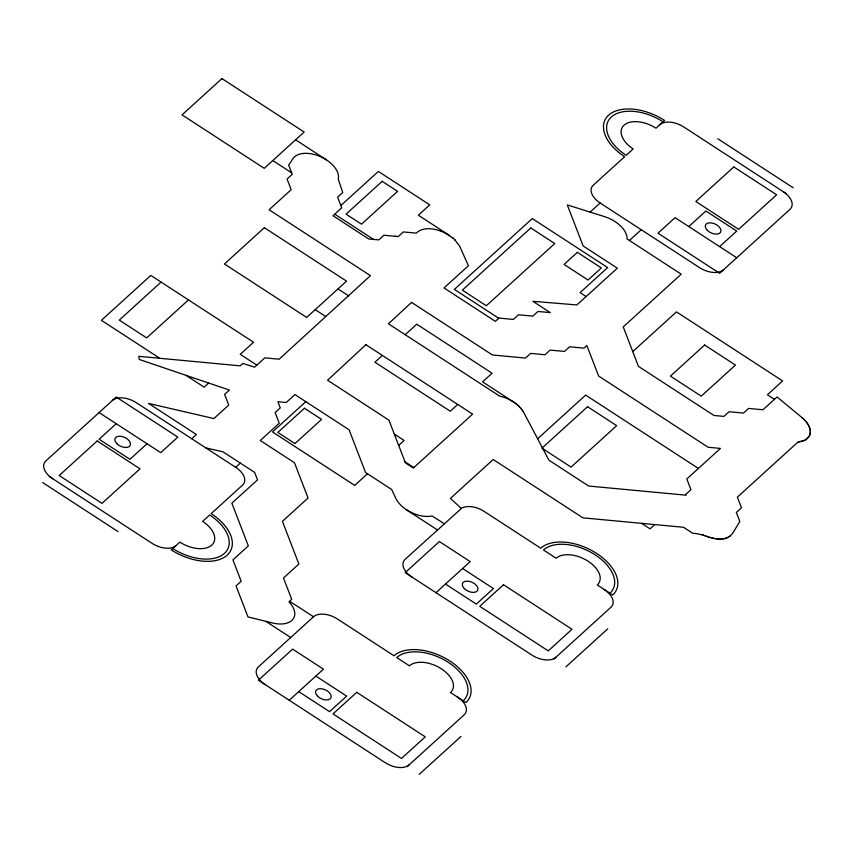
<?xml version="1.0" encoding="UTF-8"?>
<svg xmlns="http://www.w3.org/2000/svg" width="853" height="853" viewBox="0 0 853 853"><rect width="100%" height="100%" fill="white"/><g stroke="black" fill="none" stroke-linecap="round" stroke-linejoin="round"><path stroke-width="1.28" d="M810.211 433.431L810.041 434.134M810.286 432.695L810.339 431.949M809.828 434.955L809.572 435.499M808.889 436.757C813.08 429.763 807.151 421.745 801.745 417.373L777.051 396.976L762.977 409.771L748.593 408.427L743.464 413.087L729.08 411.743L723.952 416.403L713.918 415.464L638.46 366.385L623.234 326.902L681.227 274.186L627.062 238.957L627.062 237.763A24.993 14.618 24.8 0 0 604.702 216.694L567.309 204.923L583.121 245.941L617.316 268.183L576.895 304.926L532.922 301.312L550.302 312.614L537.976 311.462L532.848 316.122L518.464 314.778L513.335 319.438L498.962 318.084L495.38 321.346L443.997 287.93L468.425 265.731L459.575 246.005L454.564 239.512L455.044 239.992M809.337 436.054L805.019 440.18L798.013 442.014L737.365 497.139L741.481 507.812L736.352 512.482L739.828 521.482L732.556 533.445C722.086 546.283 705.228 533.328 692.796 533.306L683.541 527.293L582.887 517.835L493.205 459.511L450.416 498.397L461.324 508.441M808.484 437.354L807.994 437.909M807.396 438.538L806.895 438.932M161.078 282.098L119.271 320.099L146.673 337.916L188.481 299.915M340.848 205.541L378.369 171.442L429.752 204.848L418.343 215.223L449.68 235.609M116.211 423.706L99.108 439.252L129.933 459.298L147.036 443.752M208.676 383.029L204.144 387.145L185.943 375.309M395.152 236.302L396.24 236.398M191.722 438.73L196.371 434.497L148.582 403.426L213.9 418.567L228.711 405.111L224.595 394.427L229.393 390.066L139.274 359.465L138.826 356.319L240.183 365.841L242.838 363.421L254.567 367.185L264.825 357.855L279.144 359.198L370.437 275.658L269.111 209.763L291.182 189.697L287.066 179.023L292.206 174.353L288.655 165.141L292.963 158.615A24.993 14.618 24.8 0 1 325.27 159.148L327.296 160.46A24.993 14.618 24.8 0 1 338.236 179.237L342.746 192.501L337.617 197.16L341.733 207.844L333.022 215.766L368.699 238.957L378.732 239.906L383.861 235.236L398.244 236.59L403.373 231.931L416.275 233.136C422.587 226.919 432.631 228.284 440.287 230.886M305.822 401.656L272.512 431.938L354.709 485.4L367.494 473.778M172.796 548.511A40.411 23.639 24.8 0 0 224.456 553.362A40.411 23.639 24.8 0 0 209.667 514.999L202.63 521.396A24.993 14.618 24.8 0 1 211.779 545.12A24.993 14.618 24.8 0 1 179.823 542.124L171.272 549.897A43.738 25.59 24.8 0 0 227.197 555.143A43.738 25.59 24.8 0 0 211.181 513.623L242.54 485.112A18.745 10.961 24.8 0 0 235.684 467.316L240.333 463.094M382.379 355.434L374.925 362.216L450.277 411.221L457.741 404.439M405.186 334.707L416.744 324.204L492.096 373.209L482.585 381.856L514.05 402.339M590.116 212.098L600.139 202.993A18.745 10.961 24.8 0 1 593.283 185.197L624.641 156.696A43.738 25.59 24.8 0 1 608.626 115.166A43.738 25.59 24.8 0 1 664.551 120.412L656 128.185A24.993 14.618 24.8 0 0 624.044 125.188A24.993 14.618 24.8 0 0 633.193 148.923L626.155 155.31A40.411 23.639 24.8 0 1 611.366 116.946A40.411 23.639 24.8 0 1 663.026 121.798M398.682 445.437L404.13 440.489L394.31 434.102M629.407 240.482L641.243 229.724M688.787 226.557L705.889 211.011L736.715 231.067L719.612 246.613M463.19 700.771A40.411 23.639 24.8 0 0 448.401 662.408A40.411 23.639 24.8 0 0 396.741 657.567L409.419 665.809A24.993 14.618 24.8 0 1 441.364 668.805A24.993 14.618 24.8 0 1 450.512 692.529L465.93 702.563A43.738 25.59 24.8 0 0 449.926 661.032A43.738 25.59 24.8 0 0 394.001 655.776L337.489 619.022A18.745 10.961 24.8 0 0 313.52 616.772L258.406 666.875A18.745 10.961 24.8 0 0 265.262 684.671M632.755 351.596L676.45 311.889L782.627 380.939L767.423 394.758L774.46 399.332M537.614 438.762L585.648 395.099L698.426 468.446M289.242 700.26L323.447 669.168L292.622 649.122L258.416 680.214L385.14 762.635A18.745 10.961 24.8 0 0 409.109 764.885M435.99 592.686L470.195 561.594L439.37 541.548L405.164 572.64L531.888 655.061A18.745 10.961 24.8 0 0 555.857 657.311M654.72 524.584L650.039 528.839L641.595 523.347M407.212 766.612L464.224 714.782A18.745 10.961 24.8 0 0 457.368 696.986M419.196 774.407L461.015 736.406M553.96 659.038L610.972 607.208A18.745 10.961 24.8 0 0 604.116 589.412M565.944 666.833L607.762 628.832M806.181 439.487L805.595 439.828M730.083 536.1L729.518 536.505M804.891 440.233L804.123 440.585M728.739 536.953L728.099 537.305M803.334 440.916L802.481 441.182M727.225 537.678L726.5 537.955M801.617 441.449L800.69 441.641M725.551 538.243L724.762 538.456M799.751 441.811L798.76 441.929M723.728 538.659L722.875 538.797M721.766 538.915L720.86 538.989M719.708 539L718.759 539M717.554 538.936L716.563 538.861M715.326 538.701L714.313 538.552M713.055 538.307L712.031 538.094M205.776 447.868L223.102 451.887L254.652 472.402L257.521 479.855L231.867 503.174L248.33 545.888L232.933 559.888L241.164 581.234L236.036 585.904L247.999 616.943L272.619 622.989A24.993 14.618 24.8 0 0 292.611 619.673A24.993 14.618 24.8 0 0 290.063 603.06L288.964 601.877L291.715 599.382L283.484 578.025L298.881 564.036L282.418 521.322L308.072 498.003L294.477 462.742L260.282 440.5L279.251 423.248L275.135 412.575L280.274 407.905L277.886 401.72L286.213 402.499L294.935 394.576L349.101 429.805L365.564 472.519L391.666 489.494L395.92 498.525A24.993 14.618 24.8 0 0 405.996 509.454L408.033 510.755A24.993 14.618 24.8 0 0 432.076 515.969L444.296 523.721M710.752 537.763L709.717 537.475M708.448 537.059L707.425 536.708M440.319 230.896L444.797 232.784M706.167 536.217L705.154 535.801M703.928 535.236L702.925 534.767M444.829 232.805L452.847 237.976M717.821 138.762L793.173 187.767M786.519 193.812L683.765 126.98A18.745 10.961 24.8 0 0 659.795 124.73M736.736 257.745L675.086 217.654L657.983 233.2L719.633 273.291L789.953 209.38A18.745 10.961 24.8 0 0 783.097 191.584M600.139 202.993L699.471 267.586A18.745 10.961 24.8 0 0 723.44 269.836M586.118 296.545L580.083 292.632L607.645 267.575L532.283 218.571L454.361 289.402L498.76 318.276M295.596 139.828L326.422 159.874M272.789 160.556L291.598 172.786M334.749 214.188L373.529 239.416M338.001 288.922L348.653 295.852M315.194 309.65L325.569 316.399M256.838 365.116L240.258 354.326L253.565 342.234L150.81 275.412L101.39 320.323L159.767 358.281M404.983 461.782L413.844 467.551M406.636 509.891L437.461 529.937M462.593 568.503L493.418 588.549L476.315 604.105L445.49 584.049M235.684 467.316L136.352 402.723A18.745 10.961 24.8 0 0 112.383 400.473M99.087 412.564L160.737 452.655L177.84 437.109L116.189 397.018L45.87 460.929A18.745 10.961 24.8 0 0 52.726 478.725M289.657 601.258L313.52 616.772M49.303 476.507L152.058 543.329A18.745 10.961 24.8 0 0 176.027 545.579M265.827 621.325L290.713 637.511M42.65 482.553L118.002 531.558M315.845 676.077L346.67 696.123L329.567 711.669L298.742 691.623M515.255 403.17L515.969 403.725M801.895 417.49L802.748 418.247M517.089 404.61L517.75 405.196M454.542 239.49L452.868 237.998L453.391 238.456M803.59 419.004L804.358 419.793M518.784 406.124L519.381 406.732M805.125 420.582L805.808 421.393M520.319 407.702L520.852 408.331M806.48 422.203L807.077 423.024M521.673 409.323L522.132 409.962M807.652 423.845L808.143 424.677M522.836 410.965L523.22 411.604M808.623 425.498L809.007 426.329M809.38 427.161L809.657 427.971M809.923 428.792L810.094 429.592M810.243 430.392L810.307 431.17M609.938 593.198A40.411 23.639 24.8 0 0 595.149 554.845A40.411 23.639 24.8 0 0 543.489 549.993L556.167 558.235A24.993 14.618 24.8 0 1 588.112 561.231A24.993 14.618 24.8 0 1 597.26 584.966L612.678 594.989A43.738 25.59 24.8 0 0 596.673 553.458A43.738 25.59 24.8 0 0 540.749 548.212L484.237 511.459A18.745 10.961 24.8 0 0 461.793 508.111L405.154 559.301A18.745 10.961 24.8 0 0 412.01 577.097M365.894 344.708L327.573 380.246L388.936 420.156L405.399 462.859L413.332 468.02L472.626 414.121L365.894 344.708M411.541 302.389L388.435 323.809L499.634 396.123C509.241 398.362 518.741 403.768 523.753 412.511L548.916 460.183L588.666 486.039L686.132 495.188L685.801 494.335L690.941 489.675L686.814 478.991L720.454 448.422L708.129 447.26L598.625 376.045L586.864 345.54L584.017 348.131L569.633 346.776L564.505 351.436L550.121 350.093L544.992 354.752L530.609 353.409L525.48 358.068L492.384 354.965L411.541 302.389M221.951 78.593L182.03 114.867L264.238 168.329L304.148 132.055L221.951 78.593M264.345 227.687L224.435 263.972L306.643 317.423L346.553 281.149L264.345 227.687M382.187 181.326L346.073 214.146L361.491 224.168L397.594 191.349L382.187 181.326M97.199 440.98L59.188 475.526L102.008 503.366L140.02 468.819L97.199 440.98M304.436 408.256L277.833 432.439L294.957 443.581L321.57 419.388L304.436 408.256M530.769 227.964L462.358 290.148L486.327 305.747L554.749 243.553L530.769 227.964M577.385 252.349L564.089 264.441L588.058 280.04L601.365 267.938L577.385 252.349M733.815 166.943L695.803 201.489L738.623 229.34L776.635 194.783L733.815 166.943M587.557 406.71L541.954 448.166L571.062 467.103L616.676 425.647L587.557 406.71M704.621 345.028L670.415 376.12L701.241 396.165L735.446 365.073L704.621 345.028M356.757 692.305L332.99 713.897L401.496 758.445L425.252 736.853L356.757 692.305M503.505 584.731L479.738 606.323L548.244 650.882L572 629.279L503.505 584.731M116.882 443.688A8.327 4.873 24.8 0 0 130.146 445.543A8.327 4.873 24.8 0 0 121.03 436.309A8.327 4.873 24.8 0 0 116.882 443.688M707.329 230.31A8.327 4.873 24.8 0 0 720.593 232.165A8.327 4.873 24.8 0 0 711.477 222.932A8.327 4.873 24.8 0 0 707.329 230.31M317.593 696.165A8.327 4.873 24.8 0 0 330.857 698.021A8.327 4.873 24.8 0 0 321.73 688.787A8.327 4.873 24.8 0 0 317.593 696.165M464.341 588.591A8.327 4.873 24.8 0 0 477.605 590.447A8.327 4.873 24.8 0 0 468.478 581.213A8.327 4.873 24.8 0 0 464.341 588.591"/></g></svg>
